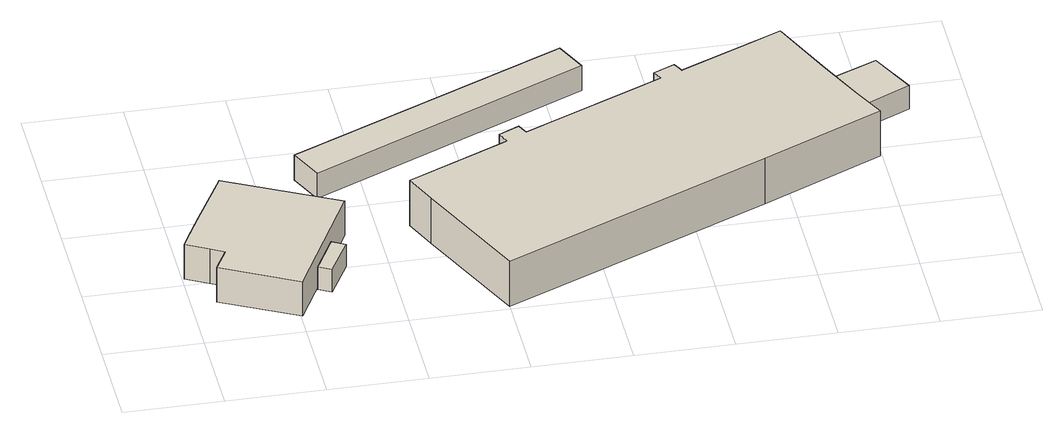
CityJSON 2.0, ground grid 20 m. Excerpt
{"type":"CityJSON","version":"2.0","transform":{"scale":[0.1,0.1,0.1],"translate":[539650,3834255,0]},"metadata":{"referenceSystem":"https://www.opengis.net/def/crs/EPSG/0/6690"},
"CityObjects":{
"building1":{"type":"Building","attributes":{"計測周辺長":107.83,"1/2500図郭":65,"区名":"港区","町丁目名称":"海岸通２丁目","街区番号":5,"class":"3001","usage":"431","measuredHeight":8,"storeysAboveGround":2,"BuildingDetailAttribute.buildingRoofEdgeArea":678.91,"BuildingDetailAttribute.buildingStructureType":"610","BuildingDetailAttribute.buildingStructureOrgType":"2","BuildingDetailAttribute.detailedUsage":"1720","BuildingDetailAttribute.specifiedBuildingCoverageRate":0.6,"BuildingDetailAttribute.surveyYear":2017,"BuildingTsunamiRiskAttribute.description":"1","BuildingTsunamiRiskAttribute.rank":"2","BuildingTsunamiRiskAttribute.depth":1.96,"BuildingHighTideRiskAttribute.description":"1","BuildingHighTideRiskAttribute.rank":"3","BuildingHighTideRiskAttribute.depth":4.74,"BuildingIDAttribute.prefecture":"27","BuildingIDAttribute.city":"27107"},"geometry":[{"type":"Solid","lod":"1","boundaries":[[[[0,1,2,3,4,5,6,7,8]],[[7,9,10,8]],[[6,11,9,7]],[[5,12,11,6]],[[4,13,12,5]],[[3,14,13,4]],[[2,15,14,3]],[[1,16,15,2]],[[0,17,16,1]],[[8,10,17,0]],[[9,11,12,13,14,15,16,17,10]]]]}]},
"building2":{"type":"Building","attributes":{"class":"3003","measuredHeight":5.3,"BuildingDetailAttribute.specifiedBuildingCoverageRate":0.6,"BuildingDetailAttribute.surveyYear":2017,"BuildingTsunamiRiskAttribute.description":"1","BuildingTsunamiRiskAttribute.rank":"2","BuildingTsunamiRiskAttribute.depth":1.69,"BuildingHighTideRiskAttribute.description":"1","BuildingHighTideRiskAttribute.rank":"3","BuildingHighTideRiskAttribute.depth":4.46,"BuildingIDAttribute.prefecture":"27","BuildingIDAttribute.city":"27107"},"geometry":[{"type":"Solid","lod":"1","boundaries":[[[[18,19,20,21]],[[20,22,23,21]],[[19,24,22,20]],[[18,25,24,19]],[[21,23,25,18]],[[22,24,25,23]]]]}]},
"building3":{"type":"Building","attributes":{"class":"3003","measuredHeight":4.1,"BuildingDetailAttribute.specifiedBuildingCoverageRate":0.6,"BuildingDetailAttribute.surveyYear":2017,"BuildingTsunamiRiskAttribute.description":"1","BuildingTsunamiRiskAttribute.rank":"2","BuildingTsunamiRiskAttribute.depth":2.55,"BuildingHighTideRiskAttribute.description":"1","BuildingHighTideRiskAttribute.rank":"4","BuildingHighTideRiskAttribute.depth":5.33,"BuildingIDAttribute.prefecture":"27","BuildingIDAttribute.city":"27107"},"geometry":[{"type":"Solid","lod":"1","boundaries":[[[[26,27,28,29]],[[28,30,31,29]],[[27,32,30,28]],[[26,33,32,27]],[[29,31,33,26]],[[30,32,33,31]]]]}]},
"building4":{"type":"Building","attributes":{"計測周辺長":140.25,"1/2500図郭":65,"区名":"港区","町丁目名称":"海岸通２丁目","街区番号":5,"class":"3003","usage":"431","measuredHeight":5.9,"storeysAboveGround":1,"BuildingDetailAttribute.buildingRoofEdgeArea":469.72,"BuildingDetailAttribute.buildingStructureType":"610","BuildingDetailAttribute.buildingStructureOrgType":"2","BuildingDetailAttribute.detailedUsage":"1720","BuildingDetailAttribute.specifiedBuildingCoverageRate":0.6,"BuildingDetailAttribute.surveyYear":2017,"BuildingTsunamiRiskAttribute.description":"1","BuildingTsunamiRiskAttribute.rank":"2","BuildingTsunamiRiskAttribute.depth":2.39,"BuildingHighTideRiskAttribute.description":"1","BuildingHighTideRiskAttribute.rank":"4","BuildingHighTideRiskAttribute.depth":5.16,"BuildingIDAttribute.prefecture":"27","BuildingIDAttribute.city":"27107"},"geometry":[{"type":"Solid","lod":"1","boundaries":[[[[34,35,36,37]],[[36,38,39,37]],[[35,40,38,36]],[[34,41,40,35]],[[37,39,41,34]],[[38,40,41,39]]]]}]},
"building5":{"type":"Building","attributes":{"計測周辺長":251.88,"1/2500図郭":65,"区名":"港区","町丁目名称":"海岸通２丁目","街区番号":5,"class":"3001","usage":"431","measuredHeight":10.5,"storeysAboveGround":2,"BuildingDetailAttribute.buildingRoofEdgeArea":2977.87,"BuildingDetailAttribute.buildingStructureType":"610","BuildingDetailAttribute.buildingStructureOrgType":"2","BuildingDetailAttribute.detailedUsage":"1720","BuildingDetailAttribute.specifiedBuildingCoverageRate":0.6,"BuildingDetailAttribute.surveyYear":2017,"BuildingTsunamiRiskAttribute.description":"1","BuildingTsunamiRiskAttribute.rank":"2","BuildingTsunamiRiskAttribute.depth":2.27,"BuildingHighTideRiskAttribute.description":"1","BuildingHighTideRiskAttribute.rank":"4","BuildingHighTideRiskAttribute.depth":5.09,"BuildingIDAttribute.prefecture":"27","BuildingIDAttribute.city":"27107"},"geometry":[{"type":"Solid","lod":"1","boundaries":[[[[42,43,44,45,46,47,48,49,50,51,52,53,54,55,56,57,58]],[[57,59,60,58]],[[56,61,59,57]],[[55,62,61,56]],[[54,63,62,55]],[[53,64,63,54]],[[52,65,64,53]],[[51,66,65,52]],[[50,67,66,51]],[[49,68,67,50]],[[48,69,68,49]],[[47,70,69,48]],[[46,71,70,47]],[[45,72,71,46]],[[44,73,72,45]],[[43,74,73,44]],[[42,75,74,43]],[[58,60,75,42]],[[59,61,62,63,64,65,66,67,68,69,70,71,72,73,74,75,60]]]]}]},
"building6":{"type":"Building","attributes":{"計測周辺長":47.22,"1/2500図郭":65,"区名":"港区","町丁目名称":"海岸通２丁目","街区番号":5,"class":"3003","usage":"431","measuredHeight":5.3,"storeysAboveGround":1,"BuildingDetailAttribute.buildingRoofEdgeArea":138.62,"BuildingDetailAttribute.buildingStructureType":"610","BuildingDetailAttribute.buildingStructureOrgType":"2","BuildingDetailAttribute.detailedUsage":"1720","BuildingDetailAttribute.specifiedBuildingCoverageRate":0.6,"BuildingDetailAttribute.surveyYear":2017,"BuildingTsunamiRiskAttribute.description":"1","BuildingTsunamiRiskAttribute.rank":"2","BuildingTsunamiRiskAttribute.depth":1.42,"BuildingHighTideRiskAttribute.description":"1","BuildingHighTideRiskAttribute.rank":"3","BuildingHighTideRiskAttribute.depth":4.21,"BuildingIDAttribute.prefecture":"27","BuildingIDAttribute.city":"27107"},"geometry":[{"type":"Solid","lod":"1","boundaries":[[[[76,77,78,79]],[[78,80,81,79]],[[77,82,80,78]],[[76,83,82,77]],[[79,81,83,76]],[[80,82,83,81]]]]}]}
},
"vertices":[
[112,421,9],[335,306,9],[203,52,9],[50,131,9],[77,181,9],[49,196,9],[4,220,9],[14,240,9],[48,304,9],[14,240,89],[48,304,89],[4,220,89],[49,196,89],[77,181,89],[50,131,89],[203,52,89],[335,306,89],[112,421,89],
[248,133,11],[290,213,11],[317,198,11],[274,119,11],[317,198,63],[274,119,63],[290,213,63],[248,133,63],
[179,391,8],[193,417,8],[273,376,8],[259,349,8],[273,376,50],[259,349,50],[193,417,50],[179,391,50],
[846,766,10],[876,699,10],[307,438,10],[276,508,10],[307,438,68],[276,508,68],[876,699,68],[846,766,68],
[1361,439,11],[1395,369,11],[1146,252,11],[598,4,11],[491,245,11],[463,312,11],[672,407,11],[662,432,11],[704,452,11],[714,430,11],[1003,560,11],[993,580,11],[1037,600,11],[1048,578,11],[1259,673,11],[1262,666,11],[1315,541,11],[1262,666,116],[1315,541,116],[1259,673,116],[1048,578,116],[1037,600,116],[993,580,116],[1003,560,116],[714,430,116],[704,452,116],[662,432,116],[672,407,116],[463,312,116],[491,245,116],[598,4,116],[1146,252,116],[1395,369,116],[1361,439,116],
[1476,495,25],[1361,439,25],[1315,541,25],[1430,592,25],[1315,541,79],[1430,592,79],[1361,439,79],[1476,495,79]
]}
